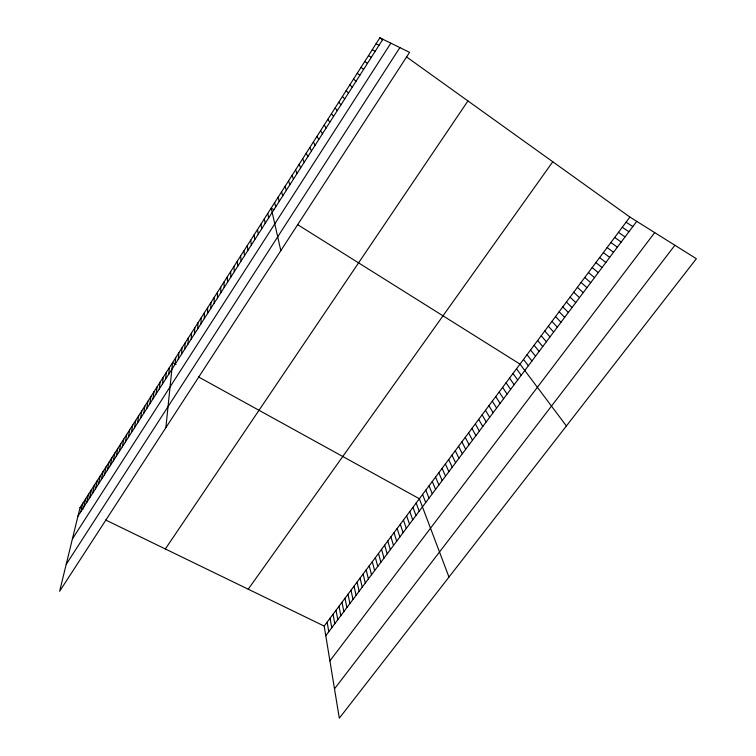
<?xml version="1.0" encoding="UTF-8"?>
<svg xmlns="http://www.w3.org/2000/svg" width="756" height="756" viewBox="0 0 756 756"><rect width="100%" height="100%" fill="white"/><g stroke="black" fill="none" stroke-linecap="round" stroke-linejoin="round"><path stroke-width="1.13" d="M214.165 303.156L214.175 297.429M210.848 308.335L210.915 302.542M207.55 313.504L207.664 307.635M204.252 318.654L204.422 312.71M200.973 323.795L201.19 317.775M197.694 328.907L197.968 322.812M194.434 334.01L194.764 327.839M191.183 339.104L191.561 332.857M187.942 344.169L188.376 337.856M184.71 349.225L185.192 342.837M181.487 354.262L182.026 347.807M178.274 359.289L178.86 352.759M175.08 364.297L175.713 357.692M165.866 427.669L172.576 362.615L176.063 364.534M168.711 374.248L169.448 367.501M165.555 379.191L166.339 372.377M162.398 384.124L163.239 377.244M159.261 389.038L160.14 382.092M156.123 393.942L157.059 386.921M153.005 398.828L153.988 391.74M149.886 403.695L150.916 396.541M146.787 408.552L147.864 401.332M143.687 413.39L144.821 406.104M140.607 418.21L141.778 410.858M137.526 423.02L138.754 415.611M134.464 427.82L135.73 420.336M131.402 432.602L132.725 425.052M128.359 437.365L129.72 429.758M125.326 442.118L126.734 434.445M122.292 446.853L123.748 439.113M119.278 451.578L120.771 443.781M116.263 456.284L117.804 448.421M113.258 460.98L114.855 453.052M110.272 465.658L111.907 457.673M107.286 470.326L108.968 462.275M104.309 474.976L106.038 466.868M101.351 479.616L103.118 471.442M98.393 484.237L100.198 476.006M95.445 488.848L97.297 480.561M92.506 493.441L94.406 485.097M89.577 498.024L91.514 489.623M86.656 502.598L88.641 494.131M83.746 507.153L85.768 498.629M80.835 511.689L82.905 503.109M80.051 507.578L59.639 591.258L409.572 52.353L379.871 37.8L80.051 507.578L83.151 509.081M77.944 516.225L382.876 39.274M72.406 538.943L390.843 43.177M66.197 564.363L399.877 47.6M165.337 548.979L467.936 100.945M248.214 589.198L552.768 161.765M324.201 626.081L629.909 217.066L696.361 258.713L339.312 718.2L324.201 626.081L105.66 520.005M325.779 635.702L636.732 221.347M329.909 660.876L654.705 232.612M334.492 688.839L674.9 245.265M376.072 43.753L379.002 45.332M198.544 376.942L419.372 498.752L448.979 577.064M372.283 49.688L375.137 51.37M273.852 209.733L271.206 208.07L280.816 250.642M297.486 224.56L520.005 364.118L566.386 425.968M368.512 55.604L371.29 57.39M626.081 222.188L632.829 226.545M622.273 227.291L628.945 231.723M618.465 232.385L625.07 236.883M364.751 61.501L367.454 63.381M614.675 237.46L621.205 242.033M379.871 37.8L382.545 39.718M406.397 56.813L629.909 217.066M610.895 242.515L617.35 247.165M607.125 247.552L613.513 252.287M360.999 67.369L363.636 69.363M603.373 252.58L609.686 257.39M599.621 257.598L605.868 262.474M595.889 262.587L602.059 267.539M357.257 73.228L359.828 75.317M592.165 267.567L598.27 272.595M588.452 272.538L594.49 277.632M584.757 277.49L590.72 282.659M353.534 79.059L356.029 81.251M581.062 282.423L586.958 287.667M577.386 287.346L583.216 292.657M573.719 292.251L579.483 297.637M349.83 84.88L352.249 87.176M570.062 297.146L575.751 302.598M566.414 302.022L572.046 307.541M562.785 306.889L568.342 312.474M346.125 90.673L348.478 93.064M559.157 311.737L564.656 317.388M555.547 316.566L560.971 322.292M551.946 321.385L557.304 327.178M342.44 96.447L344.727 98.941M548.355 326.186L553.647 332.054M544.774 330.977L549.999 336.911M541.202 335.758L546.371 341.75M338.764 102.211L340.975 104.8M537.639 340.521L542.742 346.579M534.095 345.265L539.132 351.398M530.551 350L535.532 356.199M335.106 107.947L337.252 110.631M527.027 354.725L531.94 360.981M523.511 359.431L528.359 365.753M331.449 113.665L333.528 116.452M516.499 368.796L521.234 375.25M513.012 373.464L517.68 379.975M509.544 378.113L514.146 384.691M327.811 119.363L329.824 122.245M506.076 382.753L510.621 389.397M502.617 387.374L507.096 394.084M499.168 391.986L503.59 398.752M324.192 125.052L326.129 128.029M495.738 396.588L500.094 403.411M492.307 401.171L496.616 408.051M488.896 405.745L493.139 412.691M320.572 130.712L322.453 133.784M485.484 410.3L489.671 417.303M482.092 414.846L486.212 421.905M478.699 419.372L482.772 426.497M316.972 136.354L318.777 139.52M475.326 423.889L479.332 431.081M471.961 428.397L475.911 435.645M313.381 141.977L315.12 145.237M468.597 432.886L472.5 440.19M465.252 437.365L469.089 444.726M461.916 441.835L465.696 449.253M309.799 147.59L311.481 150.945M458.58 446.286L462.313 453.761M455.263 450.727L458.939 458.259M451.956 455.159L455.575 462.748M306.237 153.175L307.843 156.624M448.658 459.572L452.211 467.217M445.36 463.976L448.866 471.678M442.08 468.37L445.53 476.119M302.683 158.751L304.224 162.285M438.811 472.746L442.203 480.551M435.55 477.112L438.886 484.974M432.29 481.468L435.579 489.387M299.14 164.298L300.623 167.926M429.049 485.806L432.281 493.781M425.808 490.134L428.992 498.166M422.585 494.452L425.713 502.532M295.605 169.835L297.023 173.549M416.169 503.033L419.193 511.226M412.984 507.304L415.951 515.545M292.09 175.354L293.441 179.163M409.799 511.557L412.719 519.854M406.624 515.8L409.497 524.144M403.468 520.033L406.284 528.425M288.575 180.845L289.869 184.748M400.311 524.258L403.071 532.697M397.165 528.463L399.877 536.958M394.027 532.659L396.692 541.211M285.078 186.326L286.307 190.314M390.899 536.845L393.507 545.445M387.781 541.022L390.342 549.669M384.662 545.18L387.185 553.874M281.591 191.788L282.753 195.87M381.563 549.338L384.029 558.079M378.472 553.477L380.882 562.266M375.382 557.597L377.754 566.442M278.123 197.231L279.219 201.398M372.311 561.717L374.626 570.61M369.24 565.828L371.508 574.758M366.178 569.92L368.399 578.898M274.655 202.665L275.694 206.908M363.126 574.002L365.299 583.027M360.083 578.075L362.209 587.147M357.049 582.129L359.128 591.258M354.025 586.183L356.057 595.35M351.001 590.219L352.995 599.442M347.996 594.244L349.933 603.515M267.766 213.466L268.682 217.889M344.991 598.261L346.881 607.569M341.995 602.267L343.848 611.623M339.009 606.265L340.814 615.668M264.335 218.843L265.186 223.351M336.033 610.253L337.79 619.693M333.065 614.222L334.776 623.709M330.098 618.181L331.771 627.716M260.915 224.192L261.708 228.784M327.15 622.141L328.775 631.714M257.503 229.54L258.24 234.209M254.11 234.861L254.781 239.624M250.718 240.162L251.342 245.01M247.344 245.454L247.902 250.378M243.98 250.727L244.481 255.736M240.625 255.982L241.069 261.075M237.28 261.226L237.667 266.386M233.944 266.443L234.275 271.697M230.627 271.65L230.901 276.98M227.31 276.838L227.528 282.243M224.012 282.016L224.173 287.497M220.724 287.167L220.828 292.733M217.444 292.307L217.492 297.949"/></g></svg>
